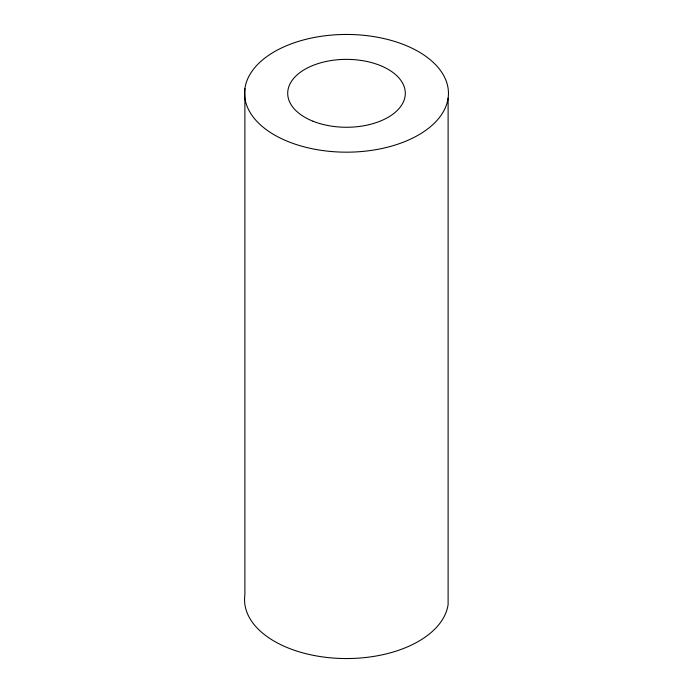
<?xml version="1.0" encoding="UTF-8"?>
<svg xmlns="http://www.w3.org/2000/svg" width="693" height="693" viewBox="0 0 693 693"><rect width="100%" height="100%" fill="white"/><g stroke="black" fill="none" stroke-linecap="round" stroke-linejoin="round"><path stroke-width="1.04" d="M448.111 98.129A101.949 58.862 0 0 1 288.479 141.71A101.949 58.862 0 0 1 302.91 40.107A101.949 58.862 0 0 1 448.111 98.129L448.111 604.495A101.949 58.862 0 0 1 338.167 658.35A101.949 58.862 0 0 1 244.889 594.871L244.889 88.505M313.028 121.232A58.81 33.957 0 0 0 405.11 96.084A58.81 33.957 0 0 0 321.361 62.621A58.81 33.957 0 0 0 313.028 121.232"/></g></svg>
